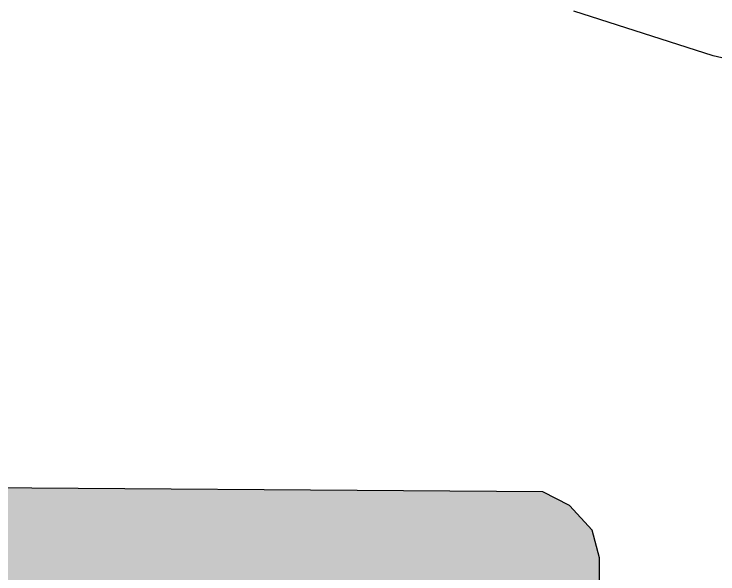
# Model space of a CAD drawing. Header units: metres. Extents: x 9606 to 9900, y 4805 to 4952.
# Drawn here: x 9830.46 to 9831.277, y 4844.152 to 4844.802 of the extents above; entities that cross this region are included whole.
import ezdxf

# ---------------------------------------------------------------- set-up
doc = ezdxf.new("R2010")
doc.units = ezdxf.units.M
doc.header["$LTSCALE"] = 2
doc.linetypes.add('CACHEX2', pattern=[0.75, 0.5, -0.25])
for name, color, linetype in [('CARTOUCHE', 7, 'Continuous'), ('LOGO', 4, 'Continuous'), ('rosace', 7, 'Continuous')]:
    doc.layers.add(name, color=color, linetype=linetype)

# ---------------------------------------------------------------- blocks, each defined once
blk = doc.blocks.new('A$C581E6685')
at = {"layer": 'LOGO'}
blk.add_hatch(color=142, dxfattribs=at).paths.add_polyline_path([(-57.6044, 1.2942), (-55.7571, 1.2723), (-54.1841, 7.7086), (-53.8179, 7.7086), (-55.3361, 1.2942), (-53.4884, 1.2723), (-51.8789, 7.7086), (-51.5133, 7.7086), (-53.0497, 1.2723), (-51.2024, 1.2723), (-49.7569, 7.1203), (-49.6472, 7.6001), (-49.6472, 8.0362), (-49.7203, 8.3029), (-49.94, 8.5428), (-50.1962, 8.6736), (-56.4887, 8.7182), (-56.2329, 8.4995), (-56.1047, 8.1721), (-56.068, 7.7579), (-56.4887, 5.9469)])
at = {"layer": 'LOGO', "color": 142}
blk.add_lwpolyline([(-57.6044, 1.2942), (-55.7571, 1.2723), (-54.1841, 7.7086), (-53.8179, 7.7086), (-55.3361, 1.2942), (-53.4884, 1.2723), (-51.8788, 7.7086), (-51.5133, 7.7086), (-53.0497, 1.2723), (-51.2016, 1.2723), (-49.7569, 7.1203), (-49.6472, 7.6001), (-49.6472, 8.0362), (-49.7203, 8.3029), (-49.94, 8.5428), (-50.1962, 8.6747), (-56.4887, 8.7182), (-56.2325, 8.4995), (-56.1045, 8.1721), (-56.068, 7.7579), (-56.4887, 5.9469)], close=True, dxfattribs=at)
at = {"layer": 'rosace', "color": 32, "linetype": 'CACHEX2', "ltscale": 1.5}
blk.add_ellipse((-38.0538, 23.8138), major_axis=(-19.0311, -3.534), ratio=0.590567, dxfattribs=at)
at = {"layer": 'rosace', "color": 32}
blk.add_ellipse((-37.6144, 23.8499), major_axis=(-13.5768, -4.2839), ratio=0.791971, dxfattribs=at)

msp = doc.modelspace()

# ---------------------------------------------------------------- linework, layer by layer
at = {"layer": 'CARTOUCHE'}
msp.add_rational_spline([(9829.64323, 4848.05468), (9829.64323, 4845.87645), (9829.64323, 4843.69822), (9829.64323, 4842.93022), (9830.41123, 4842.93022), (9839.51909, 4842.93022), (9848.62694, 4842.93022), (9849.39494, 4842.93022), (9849.39494, 4843.69822), (9849.39494, 4845.87645), (9849.39494, 4848.05468), (9849.39494, 4848.82268), (9848.62694, 4848.82268), (9839.51909, 4848.82268), (9830.41123, 4848.82268), (9829.64323, 4848.82268), (9829.64323, 4848.05468)], [1, 1, 1, 0.707106781187, 1, 1, 1, 0.707106781187, 1, 1, 1, 0.707106781187, 1, 1, 1, 0.707106781187, 1], degree=2, knots=[0, 0, 0, 1, 1, 2.570796, 2.570796, 3.570796, 3.570796, 5.141593, 5.141593, 6.141593, 6.141593, 7.712389, 7.712389, 8.712389, 8.712389, 10.283185, 10.283185, 10.283185], dxfattribs=at)

# ---------------------------------------------------------------- block references
at = {"layer": 'CARTOUCHE', "xscale": 0.12, "yscale": 0.12, "zscale": 0.12}
msp.add_blockref('A$C581E6685', (9837.09738, 4843.20633), dxfattribs=at)

doc.saveas('drawing.dxf')
